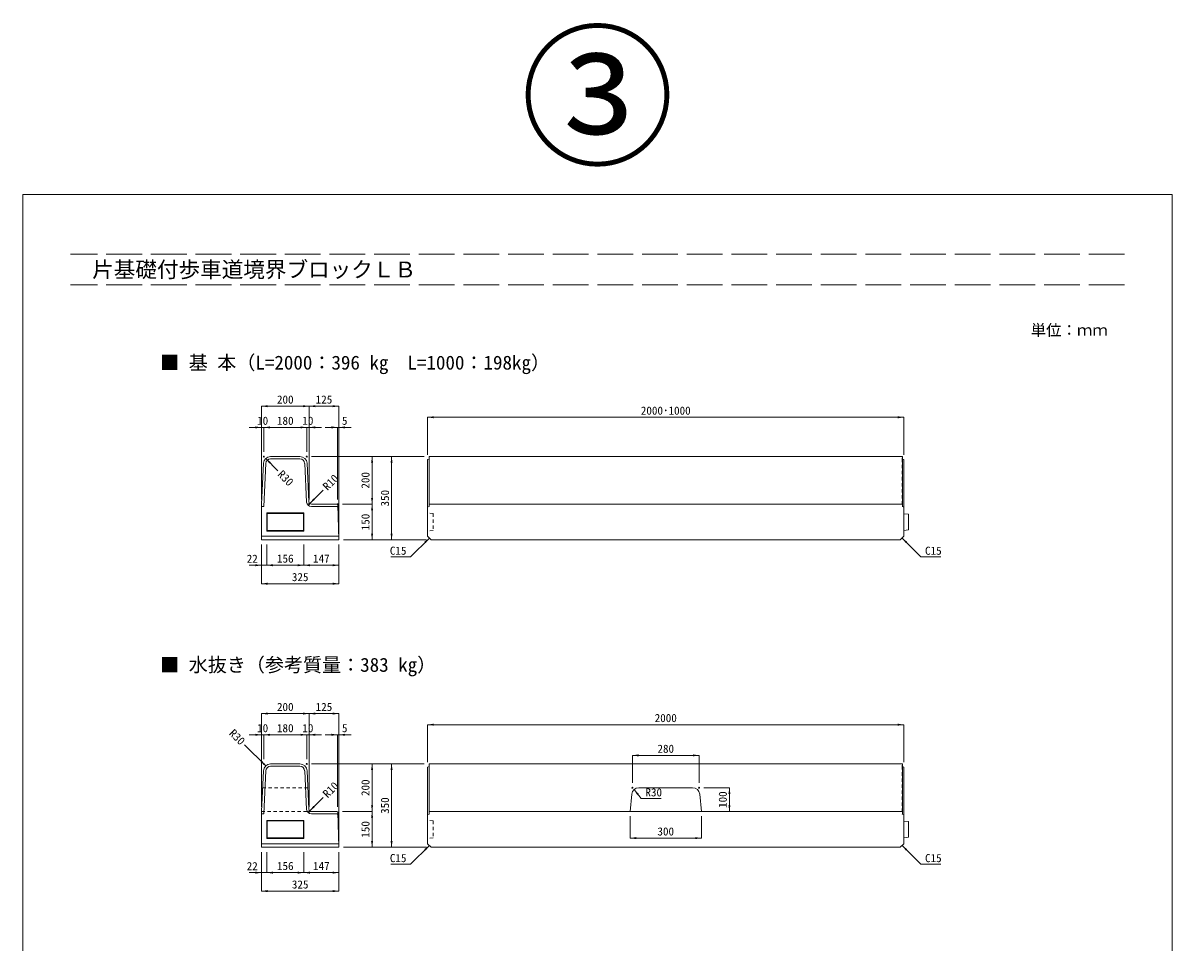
# Model space of a CAD drawing. Units: millimetres at full size, sheet at 1:25. Extents: x 19044 to 37689, y -9270 to 9420.
# Drawn here: x 32864 to 37689, y 4860 to 8720 of the extents above; entities that cross this region are included whole.
import ezdxf
from ezdxf.enums import TextEntityAlignment as Align

# ---------------------------------------------------------------- set-up
doc = ezdxf.new("R2010")
doc.units = ezdxf.units.MM
doc.header["$LTSCALE"] = 25
doc.linetypes.add('DASHED', pattern=[7.5, 6, -1.5])
doc.linetypes.add('USER3', pattern=[1.0125, 0.5625, -0.45])
for name, color, linetype, lineweight in [('0_2', 7, 'Continuous', 9), ('寸法線', 7, 'Continuous', 9), ('本体', 2, 'Continuous', 5), ('枠', 5, 'Continuous', 5), ('補助線', 8, 'Continuous', 13)]:
    doc.layers.add(name, color=color, linetype=linetype, lineweight=lineweight)
doc.styles.add('ＭＳ ゴシック', font='')
doc.styles.get('ＭＳ ゴシック').set_extended_font_data('MS Gothic')

# ---------------------------------------------------------------- blocks, each defined once
blk = doc.blocks.new('filled_arrow')
at = {"color": 0, "linetype": 'Continuous', "lineweight": -2}
blk.add_solid([(7.5, 1.25), (0, 0), (7.5, -1.25)], dxfattribs=at)

msp = doc.modelspace()

# ---------------------------------------------------------------- linework, layer by layer
at = {"layer": '0_2', "linetype": 'DASHED'}
for p, q in [((37489.19, 7749.77), (33064.19, 7749.77)), ((37489.19, 7619.77), (33064.19, 7619.77))]:
    msp.add_line(p, q, dxfattribs=at)
at = {"layer": '0_2', "color": 4, "lineweight": 5}
for p, q in [((34569.27, 6888.83), (34569.27, 6688.84)), ((36557.27, 6888.85), (36557.27, 6688.84)), ((34569.27, 6688.84), (34563.27, 6686.27)), ((36557.27, 6688.84), (36563.27, 6686.27))]:
    msp.add_line(p, q, dxfattribs=at)
at = {"layer": '寸法線'}
for p, q in [((33865.6, 7110.67), (34065.6, 7110.67)), ((33865.6, 6719.17), (33865.6, 7110.67)), ((34065.6, 6719.27), (34065.6, 7110.67)), ((34065.6, 7110.67), (34190.6, 7110.67)), ((34065.6, 6719.27), (34065.6, 7110.67)), ((34190.6, 6569.27), (34190.6, 7110.67)), ((34563.27, 7064.13), (36563.27, 7064.13)), ((34563.27, 6906.27), (34563.27, 7064.13)), ((36563.27, 6906.27), (36563.27, 7064.13)), ((33813.6, 7021.65), (33927.6, 7021.65)), ((33865.6, 6719.17), (33865.6, 7021.65)), ((33875.6, 6919.27), (33875.6, 7021.65)), ((33875.6, 7021.65), (34055.6, 7021.65)), ((33875.6, 6919.27), (33875.6, 7021.65)), ((34003.6, 7021.65), (34117.6, 7021.65)), ((34055.6, 6919.27), (34055.6, 7021.65)), ((34055.6, 6919.27), (34055.6, 7021.65)), ((34065.6, 6719.27), (34065.6, 7021.65)), ((34242.6, 7021.65), (34133.6, 7021.65)), ((34185.6, 6719.27), (34185.6, 7021.65)), ((34190.6, 6569.27), (34190.6, 7021.65)), ((33883.46, 6891.01), (33934.7, 6839.77)), ((34075.6, 6899.27), (34330.11, 6899.27)), ((34075.6, 6899.27), (34411.99, 6899.27)), ((34330.11, 6699.27), (34330.11, 6899.27)), ((34411.99, 6549.27), (34411.99, 6899.27)), ((34411.99, 6549.27), (34411.99, 6899.27)), ((34549.27, 6899.27), (34411.99, 6899.27)), ((34068.22, 6702.03), (34124.85, 6758.66)), ((34205.6, 6699.27), (34330.11, 6699.27)), ((34205.6, 6699.27), (34330.11, 6699.27)), ((34330.11, 6549.27), (34330.11, 6699.27)), ((33865.6, 6529.27), (33865.6, 6442.66)), ((33865.6, 6529.27), (33865.6, 6365.05)), ((33887.6, 6529.27), (33887.6, 6442.66)), ((33887.6, 6529.27), (33887.6, 6442.66)), ((34043.6, 6529.27), (34043.6, 6442.66)), ((34043.6, 6529.27), (34043.6, 6442.66)), ((34190.6, 6529.27), (34190.6, 6442.66)), ((34190.6, 6529.27), (34190.6, 6365.05)), ((34210.6, 6549.27), (34330.11, 6549.27)), ((34210.6, 6549.27), (34411.99, 6549.27)), ((34558.27, 6549.27), (34411.99, 6549.27)), ((33813.6, 6442.66), (33939.6, 6442.66)), ((33887.6, 6442.66), (34043.6, 6442.66)), ((34043.6, 6442.66), (34190.6, 6442.66)), ((33865.6, 6365.05), (34190.6, 6365.05)), ((33865.6, 5819.53), (34065.6, 5819.53)), ((33865.6, 5428.03), (33865.6, 5819.53)), ((34065.6, 5428.14), (34065.6, 5819.53)), ((34065.6, 5819.53), (34190.6, 5819.53)), ((34065.6, 5428.14), (34065.6, 5819.53)), ((34190.6, 5278.14), (34190.6, 5819.53)), ((34563.27, 5772.99), (36563.27, 5772.99)), ((34563.27, 5615.14), (34563.27, 5772.99)), ((36563.27, 5615.14), (36563.27, 5772.99)), ((33813.6, 5730.51), (33927.6, 5730.51)), ((33865.6, 5428.03), (33865.6, 5730.51)), ((33875.6, 5628.14), (33875.6, 5730.51)), ((33875.6, 5730.51), (34055.6, 5730.51)), ((33875.6, 5628.14), (33875.6, 5730.51)), ((34003.6, 5730.51), (34117.6, 5730.51)), ((34055.6, 5628.14), (34055.6, 5730.51)), ((34055.6, 5628.14), (34055.6, 5730.51)), ((34065.6, 5428.14), (34065.6, 5730.51)), ((34242.6, 5730.51), (34133.6, 5730.51)), ((34185.6, 5428.14), (34185.6, 5730.51)), ((34190.6, 5278.14), (34190.6, 5730.51)), ((33883.53, 5599.93), (33794.84, 5688.62)), ((34075.6, 5608.14), (34330.11, 5608.14)), ((34075.6, 5608.14), (34411.99, 5608.14)), ((34330.11, 5408.14), (34330.11, 5608.14)), ((34411.99, 5258.14), (34411.99, 5608.14)), ((34411.99, 5258.14), (34411.99, 5608.14)), ((34549.27, 5608.14), (34411.99, 5608.14)), ((35423.27, 5643.95), (35703.27, 5643.95)), ((35423.27, 5528.14), (35423.27, 5643.95)), ((35703.27, 5528.14), (35703.27, 5643.95)), ((35723.27, 5508.14), (35830.66, 5508.14)), ((35830.66, 5408.14), (35830.66, 5508.14)), ((34068.22, 5410.89), (34124.85, 5467.52)), ((34205.6, 5408.14), (34330.11, 5408.14)), ((34205.6, 5408.14), (34330.11, 5408.14)), ((34330.11, 5258.14), (34330.11, 5408.14)), ((35733.27, 5408.14), (35830.66, 5408.14)), ((35413.27, 5388.14), (35413.27, 5296.53)), ((35713.27, 5388.14), (35713.27, 5296.53)), ((35413.27, 5296.53), (35713.27, 5296.53)), ((33865.6, 5238.14), (33865.6, 5151.52)), ((33865.6, 5238.14), (33865.6, 5073.91)), ((33887.6, 5238.14), (33887.6, 5151.52)), ((33887.6, 5238.14), (33887.6, 5151.52)), ((34043.6, 5238.14), (34043.6, 5151.52)), ((34043.6, 5238.14), (34043.6, 5151.52)), ((34190.6, 5238.14), (34190.6, 5151.52)), ((34190.6, 5238.14), (34190.6, 5073.91)), ((34210.6, 5258.14), (34330.11, 5258.14)), ((34210.6, 5258.14), (34411.99, 5258.14)), ((34558.27, 5258.14), (34411.99, 5258.14)), ((33813.6, 5151.52), (33939.6, 5151.52)), ((33887.6, 5151.52), (34043.6, 5151.52)), ((34043.6, 5151.52), (34190.6, 5151.52)), ((33865.6, 5073.91), (34190.6, 5073.91))]:
    msp.add_line(p, q, dxfattribs=at)
for points in [[(34570.77, 6556.77), (34491.62, 6477.62), (34484.42, 6477.62), (34408.82, 6477.62)], [(36555.77, 6556.77), (36634.92, 6477.62), (36642.12, 6477.62), (36717.72, 6477.62)], [(35430.29, 5500.38), (35460.75, 5462.71), (35467.95, 5462.71), (35544.11, 5462.71)], [(34570.77, 5265.64), (34491.62, 5186.48), (34484.42, 5186.48), (34408.82, 5186.48)], [(36555.77, 5265.64), (36634.92, 5186.48), (36642.12, 5186.48), (36717.72, 5186.48)]]:
    msp.add_lwpolyline(points, dxfattribs=at)
at = {"layer": '本体', "lineweight": 20}
for p, q in [((33865.6, 6699.27), (33874.17, 6870.77)), ((33904.14, 6899.27), (34027.06, 6899.27)), ((34057.02, 6870.77), (34065.12, 6708.77)), ((34569.23, 6888.83), (34563.27, 6886.27)), ((34563.27, 6699.27), (34563.27, 6886.27)), ((34569.27, 6899.27), (36557.27, 6899.27)), ((34569.27, 6899.27), (34569.27, 6888.83)), ((36557.27, 6899.27), (36557.27, 6888.85)), ((36557.31, 6888.83), (36563.27, 6886.27)), ((36563.27, 6886.27), (36563.27, 6564.27)), ((33865.6, 6699.27), (33865.6, 6549.27)), ((34075.11, 6699.27), (34182.7, 6699.27)), ((34185.7, 6696.37), (34190.6, 6549.27)), ((34563.27, 6564.27), (34563.27, 6699.27)), ((34578.27, 6549.27), (34563.27, 6564.27)), ((36563.27, 6564.27), (36548.27, 6549.27)), ((34190.6, 6549.27), (33866.07, 6549.27)), ((36548.27, 6549.27), (34578.27, 6549.27)), ((33904.14, 5608.14), (34027.06, 5608.14)), ((34569.23, 5597.69), (34563.27, 5595.14)), ((34569.27, 5608.14), (36557.27, 5608.14)), ((34569.27, 5608.14), (34569.27, 5597.71)), ((36557.27, 5608.14), (36557.27, 5597.71)), ((36557.31, 5597.69), (36563.27, 5595.14)), ((33865.6, 5408.13), (33874.17, 5579.63)), ((34057.02, 5579.63), (34065.12, 5417.64)), ((34563.27, 5408.14), (34563.27, 5595.14)), ((36563.27, 5595.14), (36563.27, 5273.13)), ((33865.6, 5408.13), (33865.6, 5258.14)), ((34075.11, 5408.14), (34182.7, 5408.14)), ((34185.7, 5405.24), (34190.6, 5258.14)), ((34563.27, 5273.13), (34563.27, 5408.14)), ((34578.27, 5258.14), (34563.27, 5273.13)), ((36563.27, 5273.13), (36548.27, 5258.14)), ((34190.6, 5258.14), (33866.07, 5258.14)), ((36548.27, 5258.14), (34578.27, 5258.14))]:
    msp.add_line(p, q, dxfattribs=at)
at = {"layer": '本体', "color": 4}
for p, q in [((33875.11, 6689.27), (33884.16, 6870.27)), ((33904.14, 6889.27), (34027.06, 6889.27)), ((34047.04, 6870.27), (34055.14, 6708.27)), ((33875.11, 6689.27), (33865.6, 6689.27)), ((33887.6, 6662.27), (34043.6, 6662.27)), ((33887.6, 6586.27), (33887.6, 6662.27)), ((33887.6, 6662.27), (33889.6, 6660.27)), ((33889.6, 6660.27), (34041.6, 6660.27)), ((33889.6, 6588.27), (33889.6, 6660.27)), ((34041.6, 6660.27), (34043.6, 6662.27)), ((34041.6, 6660.27), (34041.6, 6588.27)), ((34043.6, 6662.27), (34043.6, 6586.27)), ((34183.03, 6689.27), (34075.11, 6689.27)), ((33887.6, 6586.27), (33889.6, 6588.27)), ((34043.6, 6586.27), (33887.6, 6586.27)), ((34041.6, 6588.27), (33889.6, 6588.27)), ((34041.6, 6588.27), (34043.6, 6586.27)), ((33904.14, 5598.14), (34027.06, 5598.14)), ((34569.27, 5597.71), (34569.27, 5397.71)), ((36557.27, 5597.71), (36557.27, 5397.71)), ((33875.11, 5398.13), (33884.16, 5579.13)), ((34047.04, 5579.13), (34055.14, 5417.14)), ((33875.11, 5398.13), (33865.6, 5398.13)), ((33887.6, 5371.14), (34043.6, 5371.14)), ((33887.6, 5295.14), (33887.6, 5371.14)), ((33887.6, 5371.14), (33889.6, 5369.14)), ((33889.6, 5369.14), (34041.6, 5369.14)), ((33889.6, 5297.14), (33889.6, 5369.14)), ((34041.6, 5369.14), (34043.6, 5371.14)), ((34041.6, 5369.14), (34041.6, 5297.14)), ((34043.6, 5371.14), (34043.6, 5295.14)), ((34183.03, 5398.13), (34075.11, 5398.13)), ((34569.27, 5397.71), (34563.27, 5395.13)), ((36557.27, 5397.71), (36563.27, 5395.13)), ((33887.6, 5295.14), (33889.6, 5297.14)), ((34043.6, 5295.14), (33887.6, 5295.14)), ((34041.6, 5297.14), (33889.6, 5297.14)), ((34041.6, 5297.14), (34043.6, 5295.14))]:
    msp.add_line(p, q, dxfattribs=at)
at = {"layer": '本体', "color": 4, "linetype": 'USER3'}
for p, q in [((34570.27, 6889.27), (34569.23, 6888.83)), ((34569.27, 6899.27), (34570.27, 6889.27)), ((34570.27, 6889.27), (34570.27, 6689.27)), ((36557.27, 6899.27), (36556.27, 6889.27)), ((36556.27, 6889.27), (36556.27, 6689.27)), ((36556.27, 6889.27), (36557.31, 6888.83)), ((34570.27, 6689.27), (34569.27, 6688.84)), ((36556.27, 6689.27), (36557.27, 6688.84)), ((34570.27, 5598.13), (34569.23, 5597.69)), ((34569.27, 5608.14), (34570.27, 5598.13)), ((34570.27, 5598.13), (34570.27, 5398.13)), ((36557.27, 5608.14), (36556.27, 5598.13)), ((36556.27, 5598.13), (36556.27, 5398.13)), ((36556.27, 5598.13), (36557.31, 5597.69)), ((34570.27, 5398.13), (34569.27, 5397.71)), ((36556.27, 5398.13), (36557.27, 5397.71))]:
    msp.add_line(p, q, dxfattribs=at)
at = {"layer": '本体', "linetype": 'USER3', "lineweight": 9}
for p, q in [((34586.27, 6660.27), (34563.27, 6662.27)), ((34586.27, 6660.27), (34586.27, 6588.27)), ((34586.27, 6588.27), (34563.27, 6586.27)), ((34060.6, 5508.14), (33870.6, 5508.14)), ((33865.6, 5408.14), (34075.11, 5408.14)), ((34586.27, 5369.13), (34563.27, 5371.13)), ((34586.27, 5369.13), (34586.27, 5297.13)), ((34586.27, 5297.13), (34563.27, 5295.13))]:
    msp.add_line(p, q, dxfattribs=at)
at = {"layer": '本体', "lineweight": 13}
for p, q in [((36557.27, 6699.27), (34569.27, 6699.27)), ((36557.27, 5408.14), (34569.27, 5408.14))]:
    msp.add_line(p, q, dxfattribs=at)
at = {"layer": '本体', "lineweight": 9}
for p, q in [((36583.27, 6657.27), (36563.27, 6659.27)), ((36583.27, 6657.27), (36583.27, 6591.27)), ((33866.07, 6564.27), (34190.1, 6564.27)), ((36583.27, 6591.27), (36563.27, 6589.27)), ((35676.12, 5508.14), (35450.42, 5508.14)), ((35420.57, 5481.12), (35413.27, 5408.14)), ((35713.27, 5408.14), (35705.97, 5481.12)), ((36583.27, 5366.14), (36563.27, 5368.14)), ((36583.27, 5366.14), (36583.27, 5300.14)), ((33866.07, 5273.13), (34190.1, 5273.13)), ((36583.27, 5300.14), (36563.27, 5298.14))]:
    msp.add_line(p, q, dxfattribs=at)
at = {"layer": '本体', "lineweight": 20}
for centre, radius, start, end in [((33904.14, 6869.27), 30, 90, 177.13758), ((34027.06, 6869.27), 30, 2.86225, 90), ((34075.11, 6709.27), 10, 182.86225, 270), ((34182.7, 6696.27), 3, 1.9089, 90), ((33904.14, 5578.14), 30, 90, 177.13758), ((34027.06, 5578.14), 30, 2.86225, 90), ((34075.11, 5418.14), 10, 182.86225, 270), ((34182.7, 5405.14), 3, 1.9089, 90)]:
    msp.add_arc(centre, radius, start, end, dxfattribs=at)
at = {"layer": '本体', "color": 4}
for centre, radius, start, end in [((33904.14, 6869.27), 20, 90, 177.13759), ((34027.06, 6869.27), 20, 2.8624, 90), ((34075.11, 6709.27), 20, 182.8624, 269.99998), ((34183.03, 6686.27), 3, 1.91199, 90), ((33904.14, 5578.13), 20, 90, 177.13759), ((34027.06, 5578.13), 20, 2.8624, 90), ((34075.11, 5418.13), 20, 182.8624, 269.99998), ((34183.03, 5395.13), 3, 1.91199, 90)]:
    msp.add_arc(centre, radius, start, end, dxfattribs=at)
at = {"layer": '本体', "lineweight": 9}
for centre, start, end in [((35450.42, 5478.14), 90, 174.28995), ((35676.12, 5478.14), 5.71082, 90)]:
    msp.add_arc(centre, 30, start, end, dxfattribs=at)
at = {"layer": '枠', "lineweight": 20}
for p, q in [((32864.19, 999.77), (32864.19, 7999.77)), ((37689.19, 7999.77), (32864.19, 7999.77)), ((37689.19, 999.77), (37689.19, 7999.77))]:
    msp.add_line(p, q, dxfattribs=at)
at = {"layer": '補助線'}
for centre in [(33875.6, 6899.27), (34055.6, 6899.27), (34065.6, 6699.27), (34185.6, 6699.27), (33875.6, 5608.14), (34055.6, 5608.14), (35423.27, 5508.14), (35703.27, 5508.14), (34065.6, 5408.14)]:
    msp.add_circle(centre, 2, dxfattribs=at)

# ---------------------------------------------------------------- block references
at = {"layer": '寸法線', "xscale": 3.47, "yscale": 3.47}
for p in [(33865.6, 7110.67), (34065.6, 7110.67), (34563.27, 7064.13), (33875.6, 7021.65), (33875.6, 7021.65), (34065.6, 7021.65), (34190.6, 7021.65), (33887.6, 6442.66), (33887.6, 6442.66), (34043.6, 6442.66), (33865.6, 6365.05), (33865.6, 5819.53), (34065.6, 5819.53), (34563.27, 5772.99), (33875.6, 5730.51), (33875.6, 5730.51), (34065.6, 5730.51), (34190.6, 5730.51), (35423.27, 5643.95), (35413.27, 5296.53), (33887.6, 5151.52), (33887.6, 5151.52), (34043.6, 5151.52), (33865.6, 5073.91)]:
    msp.add_blockref('filled_arrow', p, dxfattribs=at)
for p, rotation in [((34065.6, 7110.67), 180), ((34190.6, 7110.67), 180), ((36563.27, 7064.13), 180), ((33865.6, 7021.65), 180), ((34055.6, 7021.65), 180), ((34055.6, 7021.65), 180), ((34185.6, 7021.65), 180), ((33883.46, 6891.01), 315), ((34330.11, 6899.27), 270), ((34411.99, 6899.27), 270), ((34411.99, 6899.27), 270), ((34068.22, 6702.03), 45), ((34330.11, 6699.27), 90), ((34330.11, 6699.27), 270), ((34330.11, 6549.27), 90), ((34411.99, 6549.27), 90), ((34411.99, 6549.27), 90), ((34570.77, 6556.77), 225), ((36555.77, 6556.77), 315), ((33865.6, 6442.66), 180), ((34043.6, 6442.66), 180), ((34190.6, 6442.66), 180), ((34190.6, 6365.05), 180), ((34065.6, 5819.53), 180), ((34190.6, 5819.53), 180), ((36563.27, 5772.99), 180), ((33865.6, 5730.51), 180), ((34055.6, 5730.51), 180), ((34055.6, 5730.51), 180), ((34185.6, 5730.51), 180), ((35703.27, 5643.95), 180), ((33883.53, 5599.93), 135), ((34330.11, 5608.14), 270), ((34411.99, 5608.14), 270), ((34411.99, 5608.14), 270), ((35430.29, 5500.38), 309), ((35830.66, 5508.14), 270), ((34068.22, 5410.89), 45), ((34330.11, 5408.14), 90), ((34330.11, 5408.14), 270), ((35830.66, 5408.14), 90), ((34330.11, 5258.14), 90), ((34411.99, 5258.14), 90), ((34411.99, 5258.14), 90), ((34570.77, 5265.64), 225), ((35713.27, 5296.53), 180), ((36555.77, 5265.64), 315), ((33865.6, 5151.52), 180), ((34043.6, 5151.52), 180), ((34190.6, 5151.52), 180), ((34190.6, 5073.91), 180)]:
    msp.add_blockref('filled_arrow', p, dxfattribs=dict(at, rotation=rotation))

# ---------------------------------------------------------------- texts
at = {"layer": '0_2', "style": 'ＭＳ ゴシック'}
msp.add_text('\u3000片基礎付歩車道境界ブロックＬＢ', height=66.46, dxfattribs=at).set_placement((33064.19, 7684.77), align=Align.MIDDLE_LEFT)
msp.add_text('単位：ｍｍ', height=47.47, dxfattribs=at).set_placement((37257.52, 7430.49), align=Align.MIDDLE_CENTER)
for s, p in [('■ 基 本（L=2000：396 kg  L=1000：198kg）', (33440.2, 7246.86)), ('■ 水抜き（参考質量：383 kg）', (33440.2, 5977.52))]:
    msp.add_text(s, height=58.65, dxfattribs=at).set_placement(p, align=Align.BOTTOM_LEFT)
at = {"layer": '寸法線', "style": 'ＭＳ ゴシック'}
for s, p in [('200', (33965.6, 7138.67)), ('125', (34128.1, 7138.67)), ('2000･1000', (35563.27, 7092.13)), ('10', (33870.6, 7049.65)), ('180', (33965.6, 7049.65)), ('10', (34060.6, 7049.65)), ('5', (34215.1, 7049.65)), ('22', (33826.86, 6470.07)), ('156', (33965.6, 6470.66)), ('147', (34117.1, 6470.66)), ('325', (34028.1, 6393.05)), ('200', (33965.6, 5847.53)), ('125', (34128.1, 5847.53)), ('2000', (35563.27, 5800.99)), ('10', (33870.6, 5758.51)), ('180', (33965.6, 5758.51)), ('10', (34060.6, 5758.51)), ('5', (34215.1, 5758.51)), ('280', (35563.27, 5671.95)), ('300', (35563.27, 5324.53)), ('22', (33826.86, 5178.93)), ('156', (33965.6, 5179.52)), ('147', (34117.1, 5179.52)), ('325', (34028.1, 5101.91))]:
    msp.add_text(s, height=34.18, dxfattribs=at).set_placement(p, align=Align.MIDDLE_CENTER)
for s, rotation, p in [('R30', 315, (33954.5, 6845.42)), ('R10', 45, (34119.19, 6778.46)), ('R10', 45, (34119.19, 5487.32))]:
    msp.add_text(s, height=34.18, rotation=rotation, dxfattribs=at).set_placement(p, align=Align.TOP_LEFT)
for s, p in [('200', (34302.11, 6799.27)), ('350', (34383.99, 6724.27)), ('350', (34383.99, 6724.27)), ('150', (34302.11, 6624.27)), ('200', (34302.11, 5508.14)), ('350', (34383.99, 5433.14)), ('350', (34383.99, 5433.14)), ('100', (35802.66, 5458.14)), ('150', (34302.11, 5333.14))]:
    msp.add_text(s, height=34.18, rotation=90, dxfattribs=at).set_placement(p, align=Align.MIDDLE_CENTER)
for p in [(34474.42, 6520.82), (34474.42, 5229.68)]:
    msp.add_text('C15', height=34.18, dxfattribs=at).set_placement(p, align=Align.TOP_RIGHT)
for s, p in [('C15', (36652.12, 6520.82)), ('R30', (35477.95, 5505.91)), ('C15', (36652.12, 5229.68))]:
    msp.add_text(s, height=34.18, dxfattribs=at).set_placement(p, align=Align.TOP_LEFT)
msp.add_text('R30', height=34.18, rotation=315, dxfattribs=at).set_placement((33800.5, 5708.42), align=Align.TOP_RIGHT)
at = {"layer": '補助線', "color": 1, "style": 'ＭＳ ゴシック'}
msp.add_text('③', height=474.7, dxfattribs=at).set_placement((35276.69, 8647.27), align=Align.TOP_CENTER)

doc.saveas('drawing.dxf')
